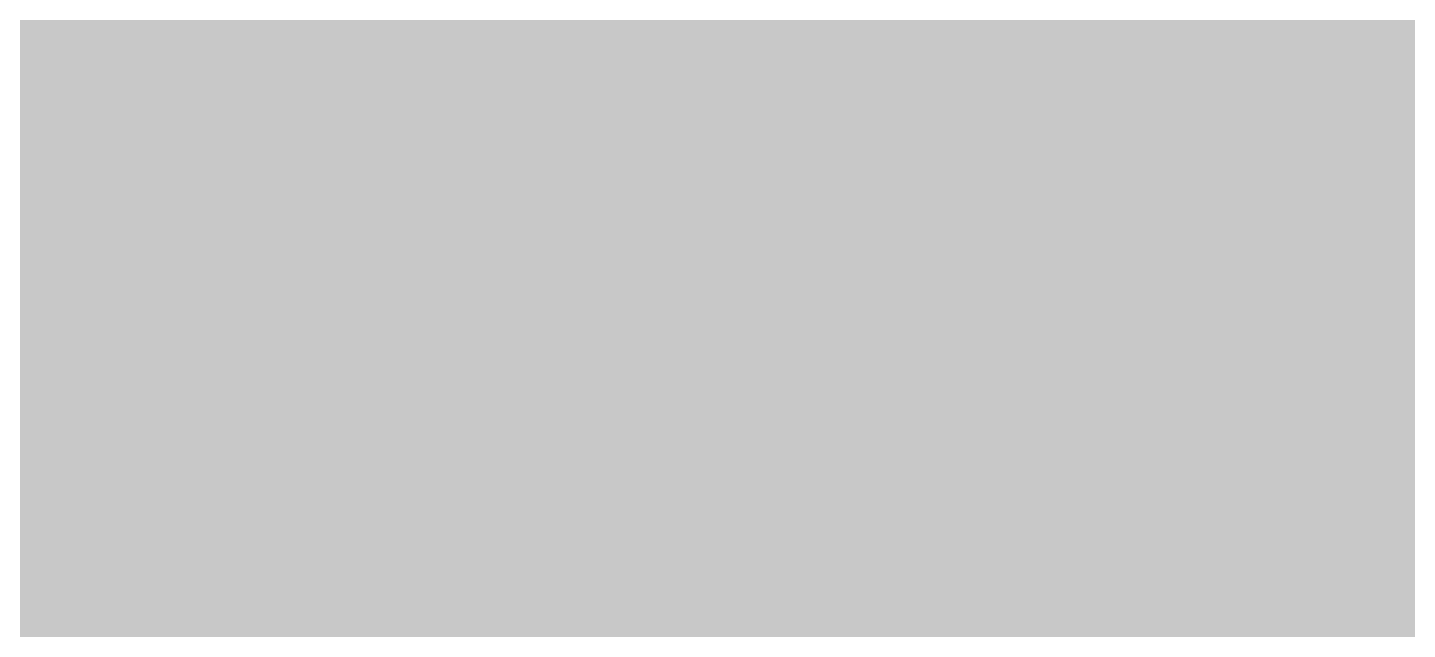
# Model space of a CAD drawing. Header units: millimetres. Extents: x -0.5 to 77.7, y -66.2 to -6.
# Drawn here: x 45.4395 to 45.7247, y -22.3945 to -22.2702 of the extents above; entities that cross this region are included whole.
import ezdxf

# ---------------------------------------------------------------- set-up
doc = ezdxf.new("R2010")
doc.units = ezdxf.units.MM
doc.header["$MEASUREMENT"] = 0
for name, color, linetype, true_color in [('Inner1', 7, 'Continuous', 0x999966), ('Inner2', 7, 'Continuous', 0x008000), ('Top-Silkscreen-Layer', 7, 'Continuous', 0xffcc00)]:
    doc.layers.add(name, color=color, linetype=linetype, true_color=true_color)

msp = doc.modelspace()

# ---------------------------------------------------------------- hatches: boundary and pattern name
at = {"layer": 'Inner1'}
msp.add_hatch(color=256, dxfattribs=at).paths.add_polyline_path([(77.23901, -6.45415), (77.23901, -65.68199), (-0.02286, -65.68199), (-0.02286, -6.45415)])
at = {"layer": 'Top-Silkscreen-Layer'}
for points in [[(45.64082, -22.31868), (45.63809, -22.36716), (45.68918, -22.34454), (45.68966, -22.32514), (45.67832, -22.31461)], [(45.54205, -22.32558), (45.52913, -22.34136), (45.53333, -22.35388), (45.57108, -22.37369), (45.58559, -22.36926), (45.58713, -22.34846), (45.58866, -22.32765), (45.57362, -22.31873)]]:
    msp.add_hatch(color=256, dxfattribs=at).paths.add_polyline_path(points)

# ---------------------------------------------------------------- linework, layer by layer
at = {"layer": 'Inner2', "const_width": 0.4}
msp.add_lwpolyline([(36.83007, -22.47904), (51.1811, -22.47904)], dxfattribs=at)
at = {"layer": 'Top-Silkscreen-Layer', "const_width": 0.254}
for points in [[(45.44137, -22.08779), (45.44162, -22.14343), (45.48309, -22.08617)], [(45.8403, -22.10019), (45.83059, -22.10847), (45.83827, -22.12452), (45.87346, -22.13453)], [(45.34126, -22.09111), (45.32755, -22.10752), (45.3309, -22.12281), (45.38792, -22.13817)], [(45.74162, -22.09396), (45.72766, -22.10707), (45.73264, -22.12208), (45.74795, -22.14343), (45.75828, -22.14977), (45.77194, -22.1423), (45.78712, -22.11973), (45.78865, -22.10461), (45.77385, -22.09253)], [(45.63309, -22.19513), (45.62309, -22.22902), (45.62309, -22.25145), (45.63847, -22.2663), (45.69618, -22.24314), (45.7029, -22.22469), (45.69582, -22.20905)], [(45.24108, -22.20698), (45.22818, -22.22457), (45.23545, -22.24069), (45.29309, -22.22667)], [(45.53087, -22.20214), (45.52309, -22.233), (45.52309, -22.25111), (45.54026, -22.26613), (45.59226, -22.20653), (45.58121, -22.18939), (45.55993, -22.18939), (45.53866, -22.18939)], [(45.34643, -22.21042), (45.35035, -22.25225), (45.38445, -22.23701), (45.3902, -22.22254), (45.38069, -22.21457)], [(45.44388, -22.21411), (45.44238, -22.23848), (45.44631, -22.25534), (45.46076, -22.25534), (45.47521, -22.25534), (45.4829, -22.23925), (45.49059, -22.22315), (45.48089, -22.21487)], [(46.03489, -22.31871), (46.02214, -22.33333), (46.02551, -22.34878), (46.08809, -22.34789)], [(45.64082, -22.31868), (45.63809, -22.36716), (45.68918, -22.34454), (45.68966, -22.32514), (45.67832, -22.31461)], [(45.54205, -22.32558), (45.52913, -22.34136), (45.53333, -22.35388), (45.57108, -22.37369), (45.58559, -22.36926), (45.58713, -22.34846), (45.58866, -22.32765), (45.57362, -22.31873)]]:
    msp.add_lwpolyline(points, close=True, dxfattribs=at)
msp.add_lwpolyline([(45.52365, -22.08537), (45.52361, -22.14619), (45.53913, -22.16646), (45.56033, -22.16646), (45.59048, -22.15513), (45.63275, -22.15548), (45.6485, -22.17354), (45.66454, -22.16992), (45.69321, -22.0797)], dxfattribs=at)

doc.saveas('drawing.dxf')
